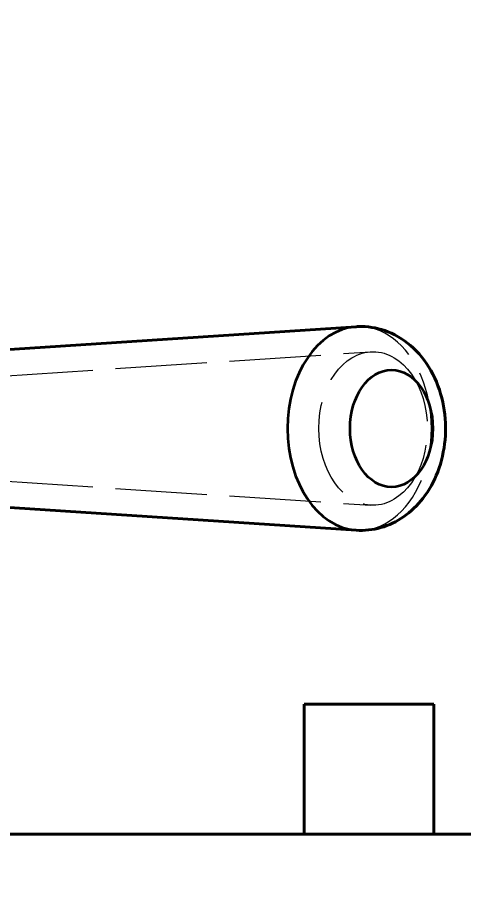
# Model space of a CAD drawing. Header units: millimetres. Extents: x 0 to 4205, y 0 to 2970.
# Drawn here: x 2013.6 to 2065.1, y 1715.5 to 1815.3 of the extents above; entities that cross this region are included whole.
import ezdxf

# ---------------------------------------------------------------- set-up
doc = ezdxf.new("R2010")
doc.units = ezdxf.units.MM
doc.header["$LTSCALE"] = 5
doc.linetypes.add('DASHED', pattern=[0.2067, 0.1654, -0.0413])
for name, color, linetype, lineweight in [('가려진 것(ISO)', 2, 'DASHED', 18), ('가려진 좁은 것(ISO)', 2, 'DASHED', 18), ('가시적인 것(ISO)', 3, 'Continuous', 40), ('가시적인 좁은 것(ISO)', 3, 'Continuous', 35), ('치수(ISO)', 2, 'Continuous', 25)]:
    doc.layers.add(name, color=color, linetype=linetype, lineweight=lineweight)
doc.styles.add('치수 텍스트_PSTEK_POSCO', font='isocp.shx')
doc.dimstyles.new('치수_PSTEK_POSCO', dxfattribs={"dimscale": 5, "dimtxt": 3, "dimasz": 2, "dimexe": 2, "dimexo": 2.5, "dimgap": 1, "dimtad": 1, "dimrnd": 1e-08, "dimdsep": 46, "dimtxsty": '치수 텍스트_PSTEK_POSCO', "dimcen": 0.09, "dimdle": 10, "dimclrd": 7, "dimclre": 7, "dimclrt": 2, "dimadec": 1, "dimazin": 2, "dimtfac": 1, "dimtmove": 0, "dimatfit": 3, "dimfxl": 0, "dimtolj": 1, "dimlwd": -1, "dimlwe": -1, "dimarcsym": 0})

# ---------------------------------------------------------------- blocks, each defined once
blk = doc.blocks.new('*D32')
at = {"layer": 'Defpoints', "color": 0}
for p in [(2154.204, 1887.327), (1294.204, 1386.817), (2154.204, 1341.817)]:
    blk.add_point(p, dxfattribs=at)
at = {"layer": '치수(ISO)', "color": 7}
for p, q in [((1294.204, 1399.317), (1294.204, 1897.327)), ((2154.204, 1354.317), (2154.204, 1897.327)), ((1304.204, 1887.327), (2144.204, 1887.327))]:
    blk.add_line(p, q, dxfattribs=at)
for points in [[(1304.204, 1888.994), (1304.204, 1885.661), (1294.204, 1887.327)], [(2144.204, 1888.994), (2144.204, 1885.661), (2154.204, 1887.327)]]:
    blk.add_solid(points, dxfattribs=at)
at = {"layer": '치수(ISO)', "color": 2, "insert": (1710.698, 1899.827), "char_height": 15, "attachment_point": 4, "style": '치수 텍스트_PSTEK_POSCO'}
blk.add_mtext('\\A1;860', dxfattribs=at)

msp = doc.modelspace()

# ---------------------------------------------------------------- linework, layer by layer
at = {"layer": '가려진 것(ISO)', "ltscale": 12.753895}
for p, q in [((1998.6385, 1773.0044), (2054.3811, 1776.6655)), ((1998.6385, 1762.6305), (2054.3811, 1758.9694))]:
    msp.add_line(p, q, dxfattribs=at)
at = {"layer": '가려진 것(ISO)', "ltscale": 13.462489}
msp.add_ellipse((2054.6717, 1767.8175), major_axis=(0, 8.8576), ratio=0.7071068, dxfattribs=at)
at = {"layer": '가려진 좁은 것(ISO)', "ltscale": 12.265085}
msp.add_ellipse((2053.0936, 1767.8175), major_axis=(0, 11.7573), ratio=0.7071068, start_param=3.0951842, end_param=6.3295937, dxfattribs=at)
at = {"layer": '가시적인 것(ISO)'}
for p, q in [((2000.6552, 1776.1434), (2052.7079, 1779.5621)), ((2008.6402, 1758.9671), (2052.7079, 1756.0728)), ((2061.7036, 1736.0175), (2046.7036, 1736.0175)), ((2046.7036, 1721.0175), (2046.7036, 1736.0175)), ((2061.7036, 1721.0175), (2061.7036, 1736.0175)), ((2101.0036, 1721.0175), (1724.2036, 1721.0175))]:
    msp.add_line(p, q, dxfattribs=at)
msp.add_open_spline([(2052.7079, 1756.0728), (2053.6711, 1756.0096), (2054.6482, 1756.1171), (2056.5125, 1756.6464), (2057.3932, 1757.0753), (2059.0523, 1758.2125), (2059.8031, 1758.9478), (2061.1577, 1760.6931), (2061.7187, 1761.7296), (2062.5886, 1764.0032), (2062.8672, 1765.2521), (2063.0973, 1767.8073), (2063.0407, 1769.1147), (2062.5776, 1771.6656), (2062.1727, 1772.9103), (2061.0031, 1775.1882), (2060.253, 1776.2318), (2058.473, 1777.8904), (2057.4904, 1778.5431), (2055.4447, 1779.3507), (2054.4209, 1779.5628), (2053.1621, 1779.5827), (2052.9346, 1779.577), (2052.7079, 1779.5621)], degree=3, knots=[3.0951842, 3.0951842, 3.0951842, 3.0951842, 3.3396952, 3.3396952, 3.5929231, 3.5929231, 3.8804877, 3.8804877, 4.2164279, 4.2164279, 4.5857425, 4.5857425, 4.9636882, 4.9636882, 5.3404564, 5.3404564, 5.7006034, 5.7006034, 6.0109399, 6.0109399, 6.2720495, 6.2720495, 6.3295937, 6.3295937, 6.3295937, 6.3295937], dxfattribs=at)
at = {"layer": '가시적인 좁은 것(ISO)'}
msp.add_ellipse((2053.0936, 1767.8175), major_axis=(0, -11.7573), ratio=0.7071068, start_param=3.1880011, end_param=6.2367769, dxfattribs=at)
msp.add_ellipse((2056.793, 1767.8175), major_axis=(0, 6.7627), ratio=0.7071068, dxfattribs=at)

# ---------------------------------------------------------------- dimensions: what is measured, and where the dimension line sits
at = {"layer": '치수(ISO)', "color": 7}
dim = msp.add_linear_dim(base=(2154.2036, 1887.3273), p1=(1294.2036, 1386.8175), p2=(2154.2036, 1341.8175), angle=180, dimstyle='치수_PSTEK_POSCO', override={"dimdec": 2, "dimtp": 0, "dimtm": 0, "dimtdec": 2, "dimtofl": 0, "dimatfit": 1}, dxfattribs=at)
dim.commit()
dim.dimension.update_dxf_attribs({"geometry": '*D32', "text_midpoint": (1724.2036, 1887.3273), "dimtype": 160})

doc.saveas('drawing.dxf')
